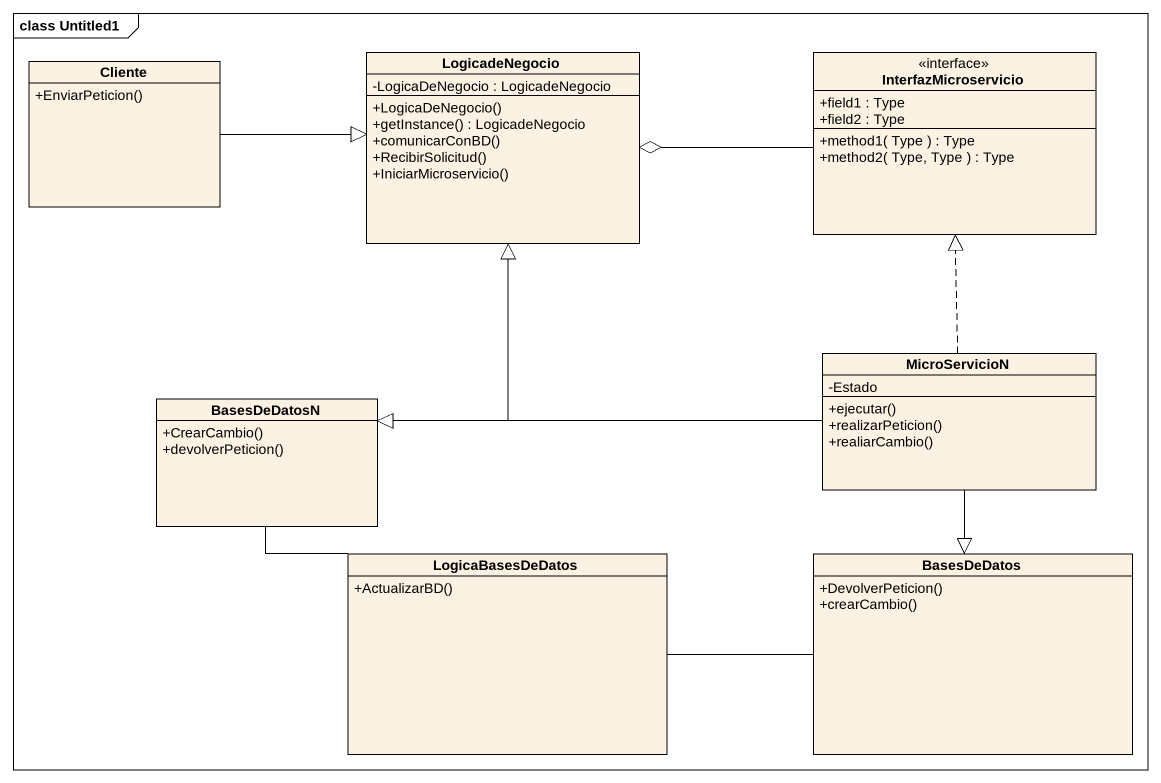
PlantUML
@startuml
mainframe class Untitled1
hide circle
hide empty members
skinparam classAttributeIconSize 0
class Cliente {
  +EnviarPeticion()
}
class LogicadeNegocio {
  -LogicaDeNegocio : LogicadeNegocio
  +LogicaDeNegocio()
  +getInstance() : LogicadeNegocio
  +comunicarConBD()
  +RecibirSolicitud()
  +IniciarMicroservicio()
}
interface InterfazMicroservicio {
  +field1 : Type
  +field2 : Type
  +method1( Type ) : Type
  +method2( Type, Type ) : Type
}
class BasesDeDatosN {
  +CrearCambio()
  +devolverPeticion()
}
class MicroServicioN {
  -Estado
  +ejecutar()
  +realizarPeticion()
  +realiarCambio()
}
class LogicaBasesDeDatos {
  +ActualizarBD()
}
class BasesDeDatos {
  +DevolverPeticion()
  +crearCambio()
}
Cliente -right-|> LogicadeNegocio
Cliente -right-|> LogicadeNegocio
LogicadeNegocio o-right- InterfazMicroservicio
MicroServicioN -up-|> LogicadeNegocio
MicroServicioN .up.|> InterfazMicroservicio
MicroServicioN -left-|> BasesDeDatosN
MicroServicioN --|> BasesDeDatos
LogicaBasesDeDatos -up- BasesDeDatosN
LogicaBasesDeDatos -right- BasesDeDatos
@enduml
